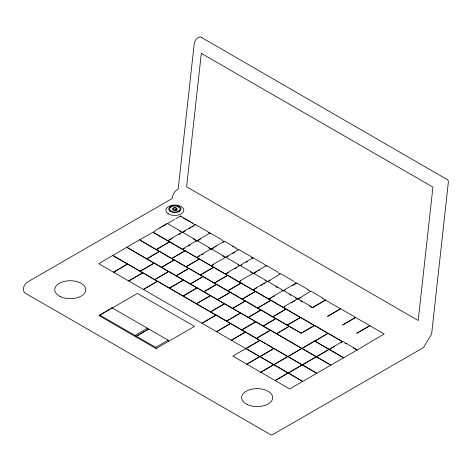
<?xml version="1.0" encoding="UTF-8"?>
<svg xmlns="http://www.w3.org/2000/svg" width="472" height="472" viewBox="0 0 472 472"><rect width="100%" height="100%" fill="white"/><g stroke="black" fill="none" stroke-linecap="round" stroke-linejoin="round"><path stroke-width="0.71" d="M112.053 307.809L111.498 308.411L137.429 293.442L194.499 326.394L156.12 348.554L99.049 315.603L112.053 307.809L147.423 328.229L148.037 329.509L146.172 330.589M99.604 314.995L134.968 335.415L135.588 336.695L148.597 328.907L168.138 340.188L168.569 341.94M148.037 329.509L148.597 328.907M170.799 211.592L171.277 211.232M178.428 206.795L178.906 206.435M238.065 264.786L239.923 265.86L242.643 263.824L253.098 257.795L263.836 263.995L266.503 266.025L265.282 265.323M268.019 281.359L280.645 273.701L293.808 281.3M281.43 289.826L283.33 290.923L286.056 288.888L296.505 282.852L308.187 289.596M298.251 298.817L310.877 291.153L322.866 298.074M277.088 334.141L301.933 348.483L314.736 340.92L329.132 349.433L342.566 341.286L354.242 348.029L356.997 350.077L384.143 333.946L341.268 309.195M185.986 266.792L199.39 258.945L213.621 267.299L200.24 275.023L213.645 267.176L227.622 275.382L214.241 283.106L227.646 275.259L241.056 283.141L227.681 290.864L241.086 283.017L255.482 291.466L242.107 299.189L255.511 291.348L270.898 300.369L257.523 308.092L270.928 300.245L286.067 309.125L272.692 316.848L185.986 266.792L199.367 259.069L185.095 250.691L171.69 258.538L185.071 250.815L169.613 241.752L156.208 249.6L169.59 241.876L153.011 232.165M272.692 316.848L286.097 309.001L300.522 317.473L287.147 325.196L300.552 317.349L314.553 325.568L301.171 333.291M126.714 247.322L146.715 258.868L159.518 251.305L174.215 259.995L161.442 267.37L174.245 259.806L188.865 268.45L176.091 275.831L188.894 268.267L203.054 276.645L190.275 284.02L203.084 276.456L216.565 284.445L203.786 291.82L184.08 280.445M113.333 255.848L183.024 296.08L197.119 287.767L210.482 295.684L196.411 303.809L210.512 295.502L224.554 303.809L210.488 311.933L226.483 321.172L240.555 313.048L224.583 303.626L210.488 311.933M203.786 291.82L216.595 284.256L230.295 292.375L217.521 299.75L232.554 308.428L245.334 301.053L230.324 292.186L217.521 299.75M232.554 308.428L245.357 300.865L260.939 310.063L248.16 317.438L260.963 309.874L275.872 318.688L273.329 317.213M226.483 321.172L240.578 312.859L252.597 319.798L255.771 321.833L241.699 329.957L255.747 338.064M241.699 329.957L255.8 321.644L270.426 330.294L256.355 338.418L259.936 340.483L232.838 356.13L289.672 388.946L356.997 350.077L353.227 347.899M256.355 338.418L270.45 330.105L301.933 348.483M245.865 348.607L259.966 340.3L270.727 346.513L273.902 348.548L246.797 364.195L259.86 356.484L273.789 364.732L287.89 356.419L302.281 364.933L328.524 349.787M241.186 313.414L276.45 333.775L289.253 326.211L301.201 333.108L314.576 325.385L328.087 333.385L260.756 372.255L273.819 364.543L288.215 373.057L302.31 364.744L316.706 373.258L302.912 365.293M309.195 305.856L312.387 307.697L325.562 299.932M155.695 230.247L167.129 223.339L179.631 230.56L182.298 232.596L185.431 230.784M155.447 230.82L153.005 232.301L341.911 341.368M159.731 228.236L160.952 227.492M162.173 226.755L166.457 224.17M138.792 240.283L98.713 263.647L288.215 373.057M167.69 223.433L174.54 219.439M175.785 218.713L180.145 216.17L181.425 216.908M172.286 238.372L167.902 240.903L170.628 238.867L182.328 232.112L194.275 239.009L196.942 241.044L200.694 238.879M179.171 234.401L180.422 233.675M189.183 228.619L191.066 227.533M192.316 226.814L193.567 226.088M146.715 258.868L159.495 251.493L139.464 239.729M184.422 248.272L182.546 249.358L185.266 247.322L196.971 240.567L208.547 247.251L211.214 249.287L213.934 247.251L224.383 241.216L236.142 248.006M188.18 246.107L190.057 245.021M199.945 255.789L196.818 257.594L199.538 255.564L211.244 248.809L223.002 255.594L225.669 257.629L228.796 255.824M201.827 254.703L203.078 253.983M211.839 248.927L213.716 247.841M214.966 247.116L216.223 246.396M223.108 242.419L224.359 241.699M99.049 315.603L110.253 309.13M126.75 247.139L154.161 263.169L140.095 271.294L154.191 262.987L168.716 271.571L154.645 279.695L168.746 271.388L183.46 280.085L169.389 288.209L183.49 279.896L197.095 287.955L183.024 296.08M213.775 264.497L211.273 265.942L213.993 263.907L225.693 257.151L237.257 263.824L239.923 265.86M232.554 253.653L234.431 252.573M228.654 272.368L225.527 274.173L228.253 272.137L239.953 265.382L250.691 271.583L253.358 273.618L257.11 271.447M234.914 268.751L236.791 267.665M240.549 265.5L241.8 264.774M246.183 262.249L247.434 261.523M134.968 335.415L147.423 328.229M135.588 336.695L144.922 331.309M240.838 280.846L238.962 281.926L241.682 279.89L253.387 273.14L264.81 279.731L267.471 281.766M258.361 270.727L259.618 270.002M256.833 287.908L253.08 290.079L255.8 288.044L267.5 281.288L280.663 288.888L283.33 290.923M261.217 285.383L262.467 284.657M263.718 283.938L264.969 283.212M268.102 281.406L269.978 280.321M136.148 336.093L155.689 347.38L168.138 340.188M271.441 297.791L268.934 299.236L271.66 297.201L283.359 290.445L295.041 297.189L297.708 299.224M272.692 297.065L274.568 295.979M283.955 290.563L285.212 289.837M292.723 285.501L295.85 283.696M284.563 306.812L283.312 307.532L286.032 305.496L297.732 298.741L309.721 305.661L312.387 307.697M291.448 302.835L292.699 302.115M293.95 301.39L295.201 300.67M298.333 298.859L300.835 297.413M275.264 319.037L263.099 326.063L275.902 318.5L289.23 326.394L276.45 333.775M313.013 307.337L325.532 300.109M340.672 308.653L327.497 316.423L340.642 308.83L322.341 298.269M355.652 317.302L342.477 325.072L355.623 317.485M369.942 325.556L356.767 333.32L369.912 325.733M301.673 365.287L275.182 380.579L288.245 372.868L302.705 381.423L288.84 373.423M329.132 349.433L334.241 346.501M340.625 342.831L342.542 341.728L328.111 333.197L314.706 341.108L343.421 357.688L329.161 349.245L316.352 356.808L301.956 348.295L287.861 356.608L273.925 348.36L259.83 356.667L245.894 348.424M139.429 239.912L152.385 232.649M178.693 206.948L179.319 206.671M170.386 211.356L171.012 211.078M170.309 206.73L170.935 207.007M178.77 211.019L179.395 211.297M201.32 37.353L447.916 180.003L448.4 181.885L431.614 334.093L423.526 347.545L272.757 434.588L271.199 435.007L24.514 292.758C22.16 289.672 23.871 284.268 27.093 282.274L172.292 198.447C172.439 194.623 174.699 190.771 178.186 189.095L194.275 43.235A5.841 3.375 -60 0 1 197.815 37.801A5.841 3.375 -60 0 1 201.88 37.955M221.692 239.664L210.111 232.979L199.662 239.009L196.942 241.044L193.119 238.838M277.949 272.143L266.527 265.547L256.078 271.583L253.358 273.618L250.302 271.854M180.18 215.852L192.517 222.967M183.337 218.011L190.346 222.058M191.62 222.796L195.443 225.002M208.176 232.354L210.087 233.457L207.42 231.422L195.473 224.524L185.024 230.56L182.298 232.596L179.761 231.127M221.875 240.266L223.74 241.339M232.525 246.413L233.782 247.139M235.67 248.225L238.808 250.042M251.21 257.199L253.069 258.272L250.402 256.237L238.838 249.564L228.389 255.594L225.669 257.629L222.524 255.818M278.161 272.763L280.002 273.825M294.575 282.232L296.475 283.336M307.726 289.832L310.853 291.631M208.73 247.853L210.595 248.927M265.016 280.35L266.857 281.412M275.719 286.528L277.625 287.625M289.584 294.528L290.829 295.254M295.207 297.779L297.083 298.859M300.257 300.693L302.174 301.803M345.056 343.179L346.312 343.905M140.054 240.272L185.366 266.432M276.498 319.048L300.546 332.931M147.335 259.228L183.46 280.085M204.394 292.174L216.931 299.407M233.168 308.782L240.555 313.048M302.558 348.843L330.707 365.098L316.382 356.625L302.281 364.933L266.916 344.513M112.749 255.305L127.629 264.096L113.557 272.22L127.658 263.907L142.798 272.851L128.726 280.976L142.827 272.668L157.483 281.336L143.411 289.454L157.512 281.147L216.052 315.148L201.981 323.273L216.082 314.96L230.601 323.55L216.536 331.674L230.631 323.361L245.475 332.135L231.404 340.259L245.499 331.946L259.936 340.483M183.661 296.445L209.875 311.579M227.073 321.509L241.08 329.598M260.573 340.849L265.647 343.781M178.327 211.273L178.805 211.639M170.899 206.388L171.377 206.754M155.689 347.38L156.12 348.554M201.314 53.377L186.599 186.794L418.21 320.512L432.924 187.095L201.314 53.377M170.563 206.535L169.601 207.261A6.065 3.505 0 0 0 169.601 210.766L171.82 212.046A6.065 3.505 0 0 0 177.885 212.046L180.103 210.766A6.065 3.505 0 0 0 180.103 207.261L177.885 205.981A6.065 3.505 0 0 0 171.82 205.981L170.563 206.535M171.13 206.866L170.292 207.491A5.263 3.038 0 0 0 170.292 210.536L172.221 211.645A5.263 3.038 0 0 0 177.484 211.645L179.413 210.536A5.263 3.038 0 0 0 179.413 207.491L177.484 206.382A5.263 3.038 0 0 0 172.221 206.382L171.13 206.866M175.796 209.456L176.575 210.3L177.088 210.005L175.796 209.456M176.841 209.674L176.451 209.544A1.847 1.068 0 0 0 175.171 207.963A1.847 1.068 0 0 0 173.035 209.196A1.847 1.068 0 0 0 175.779 209.934L176.003 210.158A2.295 1.327 0 0 1 172.593 209.243A2.295 1.327 0 0 1 175.254 207.709A2.295 1.327 0 0 1 176.841 209.674M60.31 296.593A15.535 8.968 0 0 0 85.568 291.23A15.535 8.968 0 0 0 64.888 281.282A15.535 8.968 0 0 0 60.31 296.593M247.216 404.498A15.535 8.968 0 0 0 272.468 399.135A15.535 8.968 0 0 0 251.794 389.193A15.535 8.968 0 0 0 247.216 404.498M168.492 213.899A8.997 5.192 0 0 0 183.543 211.568A8.997 5.192 0 0 0 172.522 205.208A8.997 5.192 0 0 0 168.492 213.899"/></g></svg>
